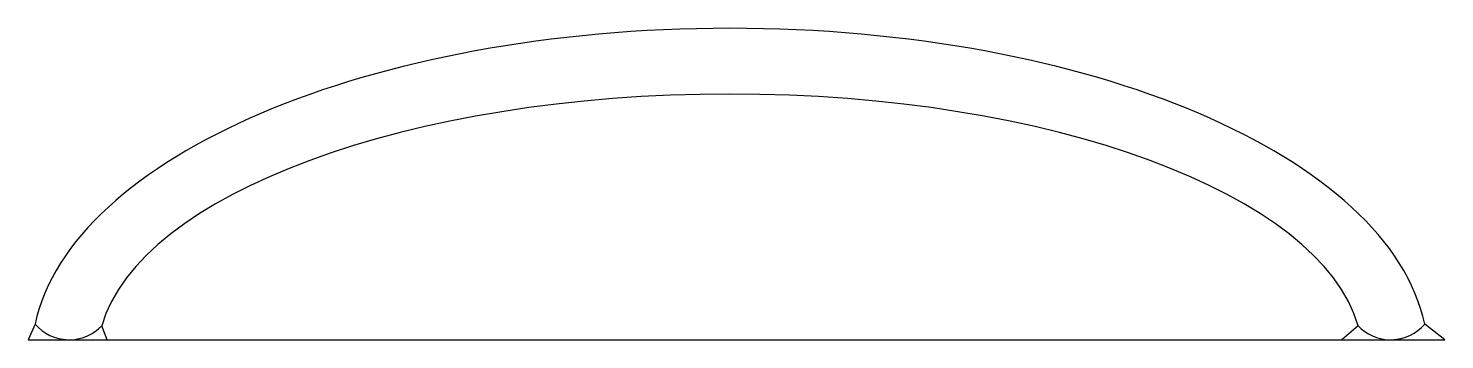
# Model space of a CAD drawing. Header units: millimetres. Extents: x -42.7 to 43.5, y 0 to 19.
import ezdxf

# ---------------------------------------------------------------- set-up
doc = ezdxf.new("R2010")
doc.units = ezdxf.units.MM
doc.layers.get('0').update_dxf_attribs({"linetype": 'CONTINUOUS'})

msp = doc.modelspace()

# ---------------------------------------------------------------- linework, layer by layer
for p, q in [((-42.287, 0.95), (-42.7, 0)), ((43.5, 0), (42.287, 0.95)), ((-42.7, 0), (-37.9, 0)), ((-40.284, 0), (-40.131, 0)), ((-37.9, 0), (-38.231, 0.837)), ((-37.9, 0), (37.237, 0)), ((38.231, 0.837), (37.237, 0)), ((37.237, 0), (43.5, 0)), ((40.131, 0), (40.284, 0))]:
    msp.add_line(p, q)
for centre, start, end in [((-40.207, 2.747), 220.83449, 268.40356), ((40.207, 2.747), 271.59644, 319.16551), ((-40.207, 2.747), 271.59644, 315.97262), ((40.207, 2.747), 224.02738, 268.40356)]:
    msp.add_arc(centre, 2.748, start, end)
for major_axis, ratio, start_param, end_param in [((42.5, 0), 0.470588, 0.100167, 3.041425), ((38.5, 0), 0.415584, 0.118211, 3.023382)]:
    msp.add_ellipse((0, -1.05), major_axis=major_axis, ratio=ratio, start_param=start_param, end_param=end_param)

doc.saveas('drawing.dxf')
